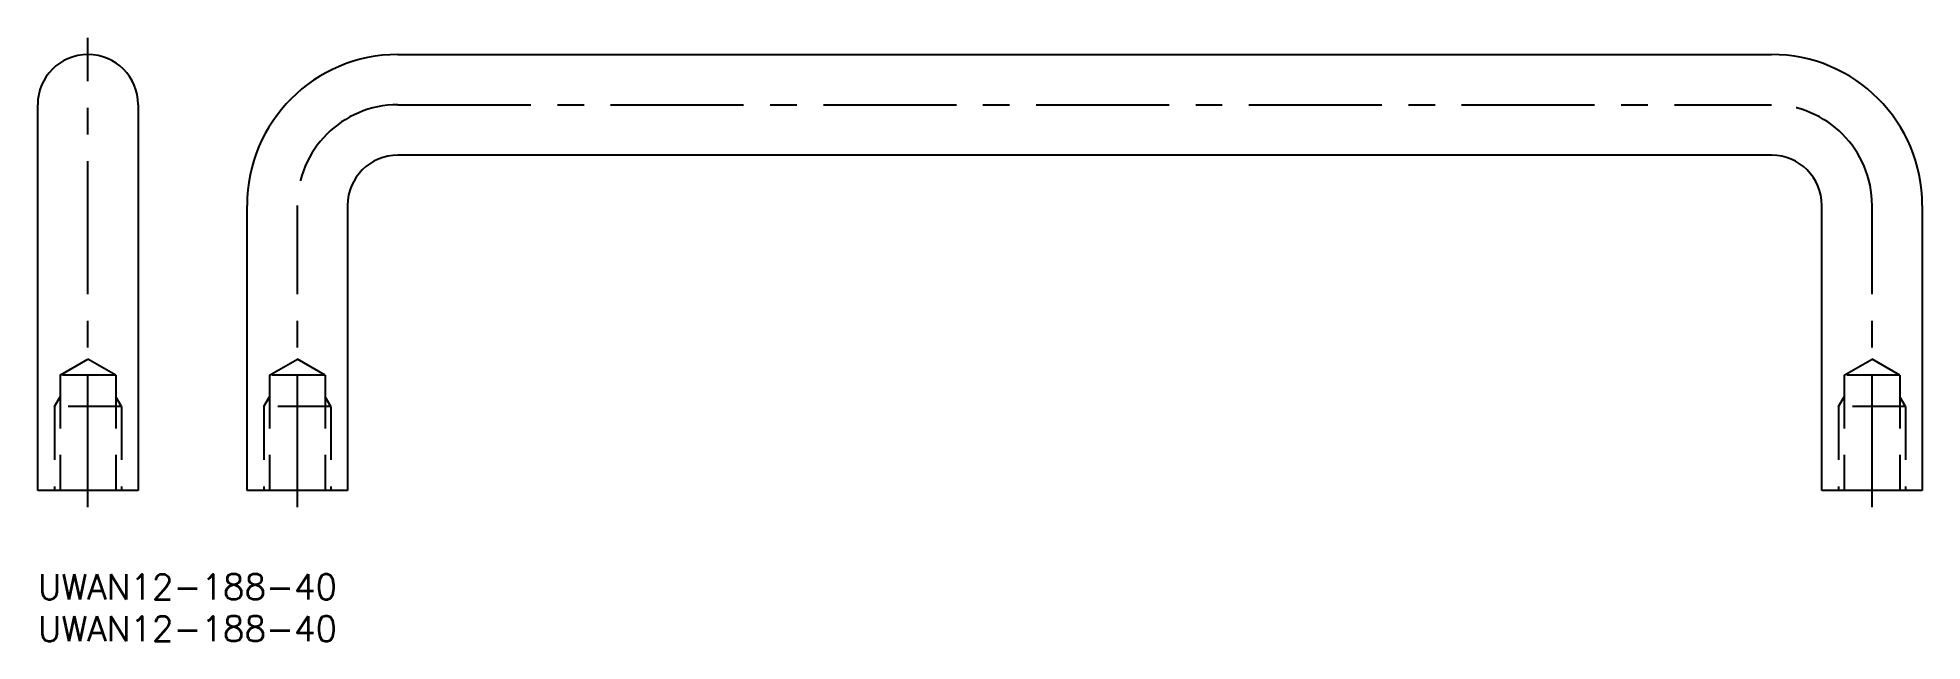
# Model space of a CAD drawing. Extents: x 0 to 225, y -8 to 64.
import ezdxf

# ---------------------------------------------------------------- set-up
doc = ezdxf.new("R2010")
doc.units = 0
doc.header["$LTSCALE"] = 0.5
doc.linetypes.add('CENTER', pattern=[50.8, 31.75, -6.35, 6.35, -6.35])
doc.linetypes.add('DASHED', pattern=[19.05, 12.7, -6.35])
for name, color, linetype in [('MSM_CENTER', 1, 'CENTER'), ('MSM_CONTINUOUS', 7, 'CONTINUOUS'), ('MSM_DASHED', 4, 'DASHED'), ('MSM_PART_NUMBER', 7, 'CONTINUOUS')]:
    doc.layers.add(name, color=color, linetype=linetype)
doc.styles.get("Standard").update_dxf_attribs({"font": 'txt.shx', "height": 3, "bigfont": 'bigfont.shx'})

# ---------------------------------------------------------------- blocks, each defined once
blk = doc.blocks.new('*U5')
at = {"layer": 'MSM_PART_NUMBER'}
blk.add_text('UWAN12-188-40', height=3, dxfattribs=at).set_placement((0, -3))
blk = doc.blocks.new('*U6')
at = {"layer": 'MSM_PART_NUMBER'}
blk.add_text('UWAN12-188-40', height=3, dxfattribs=at).set_placement((0, -8))

msp = doc.modelspace()

# ---------------------------------------------------------------- linework, layer by layer
at = {"layer": 'MSM_CENTER'}
for p, q in [((6, 8), (6, 64)), ((43, 56), (207, 56)), ((31, 8), (31, 44)), ((219, 8), (219, 44))]:
    msp.add_line(p, q, dxfattribs=at)
for centre, start, end in [((43, 44), 90, 180), ((207, 44), 0, 90)]:
    msp.add_arc(centre, 12, start, end, dxfattribs=at)
at = {"layer": 'MSM_CONTINUOUS'}
for p, q in [((43, 62), (207, 62)), ((0, 10), (0, 56)), ((12, 56), (12, 10)), ((207, 50), (43, 50)), ((25, 10), (25, 44)), ((37, 44), (37, 10)), ((213, 10), (213, 44)), ((225, 44), (225, 10)), ((12, 10), (0, 10)), ((37, 10), (25, 10)), ((225, 10), (213, 10))]:
    msp.add_line(p, q, dxfattribs=at)
for centre, radius, start, end in [((6, 56), 6, 0, 180), ((43, 44), 18, 90, 180), ((207, 44), 18, 0, 90), ((43, 44), 6, 90, 180), ((207, 44), 6, 0, 90)]:
    msp.add_arc(centre, radius, start, end, dxfattribs=at)
at = {"layer": 'MSM_DASHED'}
for p, q in [((2.68, 23.75), (6, 25.67)), ((9.32, 23.75), (6, 25.67)), ((27.68, 23.75), (31, 25.67)), ((34.32, 23.75), (31, 25.67)), ((215.68, 23.75), (219, 25.67)), ((222.32, 23.75), (219, 25.67)), ((2.68, 23.75), (2.68, 10)), ((9.32, 23.75), (2.68, 23.75)), ((9.32, 23.75), (9.32, 10)), ((27.68, 23.75), (27.68, 10)), ((34.32, 23.75), (27.68, 23.75)), ((34.32, 23.75), (34.32, 10)), ((215.68, 23.75), (215.68, 10)), ((222.32, 23.75), (215.68, 23.75)), ((222.32, 23.75), (222.32, 10)), ((2, 20), (2.68, 21.17)), ((10, 20), (9.32, 21.17)), ((27, 20), (27.68, 21.17)), ((35, 20), (34.32, 21.17)), ((215, 20), (215.68, 21.17)), ((223, 20), (222.32, 21.17)), ((2, 20), (2, 10)), ((10, 20), (2, 20)), ((10, 20), (10, 10)), ((27, 20), (27, 10)), ((35, 20), (27, 20)), ((35, 20), (35, 10)), ((215, 20), (215, 10)), ((223, 20), (215, 20)), ((223, 20), (223, 10))]:
    msp.add_line(p, q, dxfattribs=at)

# ---------------------------------------------------------------- block references
at = {"layer": 'MSM_CONTINUOUS'}
for name in ['*U5', '*U6']:
    msp.add_blockref(name, (0, 0), dxfattribs=at)

doc.saveas('drawing.dxf')
